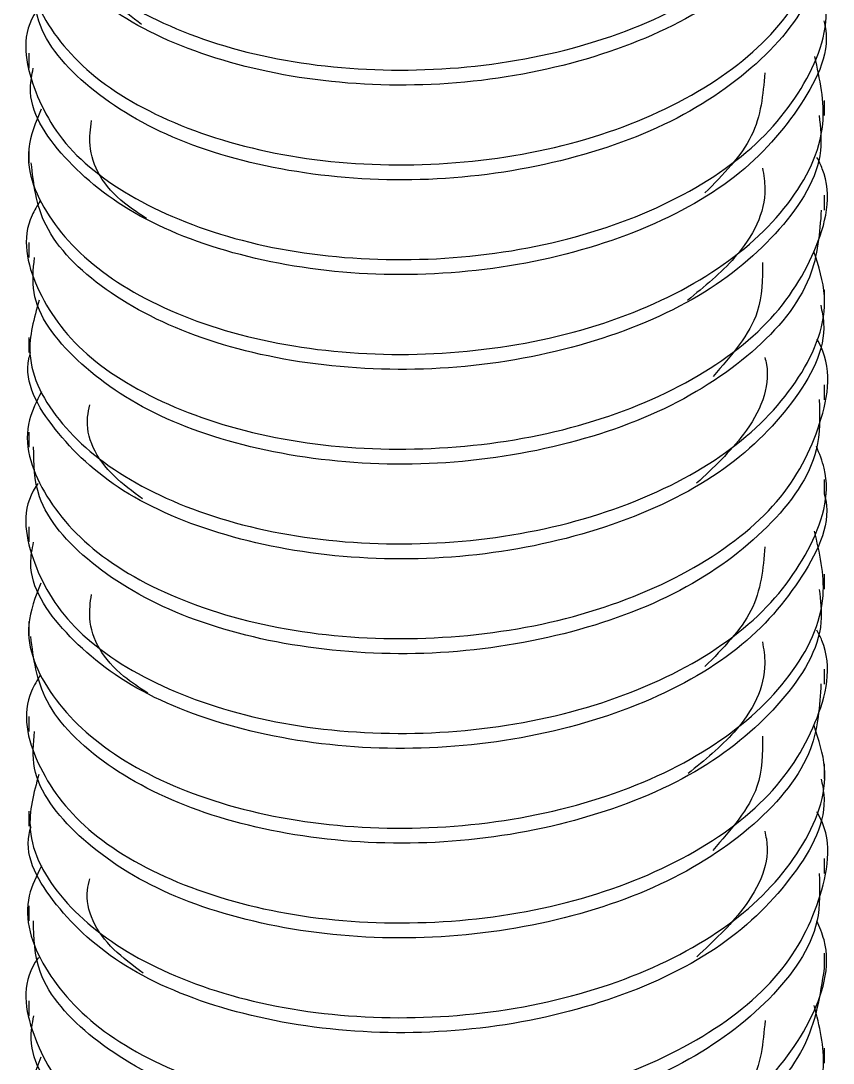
# Model space of a CAD drawing. Extents: x -976302 to -776254, y 5665 to 231437.
# Drawn here: x -788532.5 to -788470.8, y 87643.4 to 87722.5 of the extents above; entities that cross this region are included whole.
import ezdxf

# ---------------------------------------------------------------- set-up
doc = ezdxf.new("R2010")
doc.units = 0
doc.header["$LTSCALE"] = 1000
doc.header["$MEASUREMENT"] = 0
doc.layers.add('暖通', color=7, linetype='Continuous')

msp = doc.modelspace()

# ---------------------------------------------------------------- linework, layer by layer
at = {"layer": '暖通', "color": 7}
for p, q in [((-788531.881, 87720.055), (-788531.881, 87718.918)), ((-788531.881, 87720.055), (-788531.881, 87718.918)), ((-788471.497, 87715.324), (-788471.497, 87716.46)), ((-788471.497, 87715.324), (-788471.497, 87716.46)), ((-788531.881, 87712.871), (-788531.881, 87711.724)), ((-788531.881, 87712.871), (-788531.881, 87711.724)), ((-788471.497, 87708.131), (-788471.497, 87709.27)), ((-788471.497, 87708.131), (-788471.497, 87709.27)), ((-788531.881, 87705.674), (-788531.881, 87704.539)), ((-788531.881, 87705.674), (-788531.881, 87704.539)), ((-788471.497, 87700.94), (-788471.497, 87702.084)), ((-788471.497, 87700.94), (-788471.497, 87702.084)), ((-788531.881, 87698.486), (-788531.881, 87697.343)), ((-788531.881, 87698.486), (-788531.881, 87697.343)), ((-788471.497, 87693.753), (-788471.497, 87694.888)), ((-788471.497, 87693.753), (-788471.497, 87694.888)), ((-788531.881, 87691.296), (-788531.881, 87690.156)), ((-788531.881, 87691.296), (-788531.881, 87690.156)), ((-788471.497, 87686.556), (-788471.497, 87687.702)), ((-788471.497, 87686.556), (-788471.497, 87687.702)), ((-788531.881, 87684.102), (-788531.881, 87682.966)), ((-788531.881, 87684.102), (-788531.881, 87682.966)), ((-788471.497, 87679.372), (-788471.497, 87680.509)), ((-788471.497, 87679.372), (-788471.497, 87680.509)), ((-788531.881, 87676.918), (-788531.881, 87675.771)), ((-788531.881, 87676.918), (-788531.881, 87675.771)), ((-788471.497, 87672.179), (-788471.497, 87673.318)), ((-788471.497, 87672.179), (-788471.497, 87673.318)), ((-788531.881, 87669.722), (-788531.881, 87668.587)), ((-788531.881, 87669.722), (-788531.881, 87668.587)), ((-788471.497, 87664.987), (-788471.497, 87666.132)), ((-788471.497, 87664.987), (-788471.497, 87666.132)), ((-788531.881, 87662.533), (-788531.881, 87661.391)), ((-788531.881, 87662.533), (-788531.881, 87661.391)), ((-788471.497, 87657.801), (-788471.497, 87658.935)), ((-788471.497, 87657.801), (-788471.497, 87658.935)), ((-788531.881, 87655.344), (-788531.881, 87654.203)), ((-788531.881, 87655.344), (-788531.881, 87654.203)), ((-788471.497, 87650.604), (-788471.497, 87651.75)), ((-788471.497, 87650.604), (-788471.497, 87651.75)), ((-788531.881, 87648.15), (-788531.881, 87647.014)), ((-788531.881, 87648.15), (-788531.881, 87647.014)), ((-788471.497, 87643.419), (-788471.497, 87644.557)), ((-788471.497, 87643.419), (-788471.497, 87644.557))]:
    msp.add_line(p, q, dxfattribs=at)
for points, knots in [([(-788531.07, 87737.268), (-788531.466, 87735.96), (-788532.41, 87732.845), (-788529.89, 87727.863), (-788524.365, 87723.291), (-788516.16, 87719.982), (-788506.353, 87718.505), (-788496.008, 87718.987), (-788486.318, 87721.433), (-788478.324, 87725.664), (-788473.118, 87731.117), (-788470.931, 87736.555), (-788471.938, 87739.808), (-788472.31, 87741.009)], [0, 0, 0, 0, 0.070217, 0.167236, 0.264238, 0.361269, 0.458267, 0.55528, 0.652287, 0.749291, 0.846309, 0.943308, 1, 1, 1, 1]), ([(-788531.07, 87737.268), (-788531.466, 87735.96), (-788532.41, 87732.845), (-788529.89, 87727.863), (-788524.365, 87723.291), (-788516.16, 87719.982), (-788506.353, 87718.505), (-788496.008, 87718.987), (-788486.318, 87721.433), (-788478.324, 87725.664), (-788473.118, 87731.117), (-788470.931, 87736.555), (-788471.938, 87739.808), (-788472.31, 87741.009)], [0, 0, 0, 0, 0.070217, 0.167236, 0.264238, 0.361269, 0.458267, 0.55528, 0.652287, 0.749291, 0.846309, 0.943308, 1, 1, 1, 1]), ([(-788471.81, 87736.877), (-788471.716, 87736.376), (-788471.228, 87733.795), (-788473.759, 87729.197), (-788479.277, 87723.805), (-788487.605, 87719.868), (-788497.446, 87717.655), (-788507.793, 87717.46), (-788517.419, 87719.23), (-788525.369, 87722.692), (-788530.271, 87727.494), (-788532.377, 87731.263), (-788531.816, 87733.178), (-788531.784, 87733.286)], [0, 0, 0, 0, 0.025926, 0.133446, 0.240949, 0.348484, 0.455983, 0.563501, 0.671008, 0.778515, 0.886033, 0.993533, 1, 1, 1, 1]), ([(-788471.81, 87736.877), (-788471.716, 87736.376), (-788471.228, 87733.795), (-788473.759, 87729.197), (-788479.277, 87723.805), (-788487.605, 87719.868), (-788497.446, 87717.655), (-788507.793, 87717.46), (-788517.419, 87719.23), (-788525.369, 87722.692), (-788530.271, 87727.494), (-788532.377, 87731.263), (-788531.816, 87733.178), (-788531.784, 87733.286)], [0, 0, 0, 0, 0.025926, 0.133446, 0.240949, 0.348484, 0.455983, 0.563501, 0.671008, 0.778515, 0.886033, 0.993533, 1, 1, 1, 1]), ([(-788530.929, 87730.31), (-788531.276, 87729.65), (-788532.544, 87727.236), (-788531.191, 87722.749), (-788526.947, 87717.776), (-788519.637, 87713.911), (-788510.354, 87711.655), (-788500.083, 87711.381), (-788489.985, 87713.038), (-788481.239, 87716.629), (-788474.7, 87721.66), (-788471.585, 87727.646), (-788470.833, 87732.1), (-788472.025, 87734.149), (-788472.073, 87734.231)], [0, 0, 0, 0, 0.036132, 0.132131, 0.228108, 0.324097, 0.420078, 0.516053, 0.612048, 0.708025, 0.804029, 0.900002, 0.995988, 1, 1, 1, 1]), ([(-788530.929, 87730.31), (-788531.276, 87729.65), (-788532.544, 87727.236), (-788531.191, 87722.749), (-788526.947, 87717.776), (-788519.637, 87713.911), (-788510.354, 87711.655), (-788500.083, 87711.381), (-788489.985, 87713.038), (-788481.239, 87716.629), (-788474.7, 87721.66), (-788471.585, 87727.646), (-788470.833, 87732.1), (-788472.025, 87734.149), (-788472.073, 87734.231)], [0, 0, 0, 0, 0.036132, 0.132131, 0.228108, 0.324097, 0.420078, 0.516053, 0.612048, 0.708025, 0.804029, 0.900002, 0.995988, 1, 1, 1, 1]), ([(-788471.894, 87729.715), (-788471.872, 87728.381), (-788471.817, 87724.952), (-788475.589, 87719.753), (-788482.308, 87714.859), (-788491.358, 87711.589), (-788501.537, 87710.129), (-788511.738, 87710.758), (-788520.832, 87713.207), (-788527.635, 87717.284), (-788531.511, 87721.839), (-788531.503, 87724.898), (-788531.499, 87726.121)], [0, 0, 0, 0, 0.068523, 0.175998, 0.283476, 0.390961, 0.498429, 0.605929, 0.713401, 0.820897, 0.928368, 1, 1, 1, 1]), ([(-788471.894, 87729.715), (-788471.872, 87728.381), (-788471.817, 87724.952), (-788475.589, 87719.753), (-788482.308, 87714.859), (-788491.358, 87711.589), (-788501.537, 87710.129), (-788511.738, 87710.758), (-788520.832, 87713.207), (-788527.635, 87717.284), (-788531.511, 87721.839), (-788531.503, 87724.898), (-788531.499, 87726.121)], [0, 0, 0, 0, 0.068523, 0.175998, 0.283476, 0.390961, 0.498429, 0.605929, 0.713401, 0.820897, 0.928368, 1, 1, 1, 1]), ([(-788523.318, 87722.236), (-788524.031, 87722.76), (-788526.41, 87724.51), (-788527.729, 87727.146), (-788527.307, 87728.99), (-788527.234, 87729.311)], [0, 0, 0, 0, 0.261227, 0.871578, 1, 1, 1, 1]), ([(-788523.318, 87722.236), (-788524.031, 87722.76), (-788526.41, 87724.51), (-788527.729, 87727.146), (-788527.307, 87728.99), (-788527.234, 87729.311)], [0, 0, 0, 0, 0.261227, 0.871578, 1, 1, 1, 1]), ([(-788531.213, 87723.369), (-788531.237, 87723.334), (-788532.487, 87721.609), (-788531.92, 87717.717), (-788529.095, 87712.444), (-788522.792, 87708.089), (-788514.204, 87705.123), (-788504.179, 87704.068), (-788493.873, 87704.953), (-788484.467, 87707.815), (-788476.942, 87712.344), (-788472.453, 87718.005), (-788470.848, 87722.944), (-788471.907, 87725.596), (-788472.156, 87726.222)], [0, 0, 0, 0, 0.0019499, 0.0987651, 0.1955843, 0.2923947, 0.3892278, 0.4860351, 0.5828668, 0.679677, 0.7764978, 0.8733138, 0.9701211, 1, 1, 1, 1]), ([(-788531.213, 87723.369), (-788531.237, 87723.334), (-788532.487, 87721.609), (-788531.92, 87717.717), (-788529.095, 87712.444), (-788522.792, 87708.089), (-788514.204, 87705.123), (-788504.179, 87704.068), (-788493.873, 87704.953), (-788484.467, 87707.815), (-788476.942, 87712.344), (-788472.453, 87718.005), (-788470.848, 87722.944), (-788471.907, 87725.596), (-788472.156, 87726.222)], [0, 0, 0, 0, 0.0019499, 0.0987651, 0.1955843, 0.2923947, 0.3892278, 0.4860351, 0.5828668, 0.679677, 0.7764978, 0.8733138, 0.9701211, 1, 1, 1, 1]), ([(-788471.548, 87722.503), (-788471.531, 87722.439), (-788470.965, 87720.313), (-788473.016, 87716.059), (-788477.813, 87710.463), (-788485.702, 87706.175), (-788495.291, 87703.586), (-788505.633, 87702.943), (-788515.506, 87704.333), (-788523.888, 87707.445), (-788529.503, 87712.035), (-788532.11, 87716.094), (-788531.642, 87718.41), (-788531.542, 87718.903)], [0, 0, 0, 0, 0.0033515, 0.110878, 0.2183788, 0.3259064, 0.4334039, 0.5409088, 0.6484208, 0.7559215, 0.8634494, 0.9709469, 1, 1, 1, 1]), ([(-788471.548, 87722.503), (-788471.531, 87722.439), (-788470.965, 87720.313), (-788473.016, 87716.059), (-788477.813, 87710.463), (-788485.702, 87706.175), (-788495.291, 87703.586), (-788505.633, 87702.943), (-788515.506, 87704.333), (-788523.888, 87707.445), (-788529.503, 87712.035), (-788532.11, 87716.094), (-788531.642, 87718.41), (-788531.542, 87718.903)], [0, 0, 0, 0, 0.0033515, 0.110878, 0.2183788, 0.3259064, 0.4334039, 0.5409088, 0.6484208, 0.7559215, 0.8634494, 0.9709469, 1, 1, 1, 1]), ([(-788530.951, 87715.809), (-788531.361, 87714.805), (-788532.499, 87712.016), (-788530.565, 87707.246), (-788525.622, 87702.478), (-788517.818, 87698.899), (-788508.235, 87697.053), (-788497.9, 87697.184), (-788488.002, 87699.262), (-788479.625, 87703.21), (-788473.834, 87708.463), (-788471.011, 87714.303), (-788471.858, 87718.087), (-788472.241, 87719.795)], [0, 0, 0, 0, 0.054226, 0.150517, 0.246784, 0.343075, 0.43934, 0.53561, 0.631888, 0.728155, 0.824448, 0.920712, 1, 1, 1, 1]), ([(-788530.951, 87715.809), (-788531.361, 87714.805), (-788532.499, 87712.016), (-788530.565, 87707.246), (-788525.622, 87702.478), (-788517.818, 87698.899), (-788508.235, 87697.053), (-788497.9, 87697.184), (-788488.002, 87699.262), (-788479.625, 87703.21), (-788473.834, 87708.463), (-788471.011, 87714.303), (-788471.858, 87718.087), (-788472.241, 87719.795)], [0, 0, 0, 0, 0.054226, 0.150517, 0.246784, 0.343075, 0.43934, 0.53561, 0.631888, 0.728155, 0.824448, 0.920712, 1, 1, 1, 1]), ([(-788476.04, 87718.552), (-788476.173, 87716.919), (-788476.44, 87713.651), (-788479.194, 87710.847), (-788480.572, 87709.444)], [0, 0, 0, 0, 0.499718, 1, 1, 1, 1]), ([(-788476.04, 87718.552), (-788476.173, 87716.919), (-788476.44, 87713.651), (-788479.194, 87710.847), (-788480.572, 87709.444)], [0, 0, 0, 0, 0.499718, 1, 1, 1, 1]), ([(-788471.917, 87715.318), (-788471.817, 87714.428), (-788471.485, 87711.449), (-788474.546, 87706.56), (-788480.647, 87701.382), (-788489.328, 87697.756), (-788499.351, 87695.886), (-788509.648, 87696.08), (-788519.064, 87698.172), (-788526.431, 87701.928), (-788531.127, 87706.695), (-788531.515, 87710.132), (-788531.696, 87711.738)], [0, 0, 0, 0, 0.045786, 0.153278, 0.26076, 0.368267, 0.475746, 0.583252, 0.690734, 0.798229, 0.905717, 1, 1, 1, 1]), ([(-788471.917, 87715.318), (-788471.817, 87714.428), (-788471.485, 87711.449), (-788474.546, 87706.56), (-788480.647, 87701.382), (-788489.328, 87697.756), (-788499.351, 87695.886), (-788509.648, 87696.08), (-788519.064, 87698.172), (-788526.431, 87701.928), (-788531.127, 87706.695), (-788531.515, 87710.132), (-788531.696, 87711.738)], [0, 0, 0, 0, 0.045786, 0.153278, 0.26076, 0.368267, 0.475746, 0.583252, 0.690734, 0.798229, 0.905717, 1, 1, 1, 1]), ([(-788522.949, 87707.512), (-788523.528, 87707.886), (-788525.917, 87709.427), (-788527.48, 87712.155), (-788527.203, 87714.312), (-788527.123, 87714.935)], [0, 0, 0, 0, 0.1854843, 0.76457, 1, 1, 1, 1]), ([(-788522.949, 87707.512), (-788523.528, 87707.886), (-788525.917, 87709.427), (-788527.48, 87712.155), (-788527.203, 87714.312), (-788527.123, 87714.935)], [0, 0, 0, 0, 0.1854843, 0.76457, 1, 1, 1, 1]), ([(-788531.009, 87708.847), (-788531.236, 87708.483), (-788532.538, 87706.394), (-788531.606, 87702.179), (-788528.005, 87697.049), (-788521.153, 87692.95), (-788512.174, 87690.351), (-788501.995, 87689.717), (-788491.777, 87691.009), (-788482.703, 87694.271), (-788475.688, 87699.075), (-788471.926, 87704.923), (-788470.8, 87709.569), (-788471.932, 87711.857), (-788472.076, 87712.148)], [0, 0, 0, 0, 0.02037, 0.116932, 0.213482, 0.310034, 0.406593, 0.503137, 0.599709, 0.696256, 0.792824, 0.889369, 0.985918, 1, 1, 1, 1]), ([(-788531.009, 87708.847), (-788531.236, 87708.483), (-788532.538, 87706.394), (-788531.606, 87702.179), (-788528.005, 87697.049), (-788521.153, 87692.95), (-788512.174, 87690.351), (-788501.995, 87689.717), (-788491.777, 87691.009), (-788482.703, 87694.271), (-788475.688, 87699.075), (-788471.926, 87704.923), (-788470.8, 87709.569), (-788471.932, 87711.857), (-788472.076, 87712.148)], [0, 0, 0, 0, 0.02037, 0.116932, 0.213482, 0.310034, 0.406593, 0.503137, 0.599709, 0.696256, 0.792824, 0.889369, 0.985918, 1, 1, 1, 1]), ([(-788476.204, 87711.335), (-788476.118, 87710.81), (-788475.741, 87708.497), (-788477.575, 87704.821), (-788480.619, 87702.336), (-788481.896, 87701.294)], [0, 0, 0, 0, 0.145401, 0.641372, 1, 1, 1, 1]), ([(-788476.204, 87711.335), (-788476.118, 87710.81), (-788475.741, 87708.497), (-788477.575, 87704.821), (-788480.619, 87702.336), (-788481.896, 87701.294)], [0, 0, 0, 0, 0.145401, 0.641372, 1, 1, 1, 1]), ([(-788471.748, 87708.146), (-788471.871, 87706.428), (-788472.145, 87702.618), (-788476.617, 87697.178), (-788483.84, 87692.559), (-788493.178, 87689.603), (-788503.451, 87688.518), (-788513.523, 87689.51), (-788522.302, 87692.27), (-788528.573, 87696.603), (-788531.809, 87700.939), (-788531.539, 87703.654), (-788531.452, 87704.537)], [0, 0, 0, 0, 0.088354, 0.195831, 0.303325, 0.410807, 0.518282, 0.625781, 0.733259, 0.840769, 0.948242, 1, 1, 1, 1]), ([(-788471.748, 87708.146), (-788471.871, 87706.428), (-788472.145, 87702.618), (-788476.617, 87697.178), (-788483.84, 87692.559), (-788493.178, 87689.603), (-788503.451, 87688.518), (-788513.523, 87689.51), (-788522.302, 87692.27), (-788528.573, 87696.603), (-788531.809, 87700.939), (-788531.539, 87703.654), (-788531.452, 87704.537)], [0, 0, 0, 0, 0.088354, 0.195831, 0.303325, 0.410807, 0.518282, 0.625781, 0.733259, 0.840769, 0.948242, 1, 1, 1, 1]), ([(-788531.095, 87701.299), (-788531.484, 87699.947), (-788532.393, 87696.786), (-788529.784, 87691.776), (-788524.178, 87687.233), (-788515.917, 87683.965), (-788506.082, 87682.541), (-788495.739, 87683.073), (-788486.081, 87685.573), (-788478.144, 87689.842), (-788473.026, 87695.322), (-788470.92, 87700.7), (-788471.942, 87703.877), (-788472.304, 87705.005)], [0, 0, 0, 0, 0.072508, 0.169636, 0.266748, 0.36389, 0.460998, 0.558124, 0.65524, 0.752356, 0.849483, 0.946592, 1, 1, 1, 1]), ([(-788531.095, 87701.299), (-788531.484, 87699.947), (-788532.393, 87696.786), (-788529.784, 87691.776), (-788524.178, 87687.233), (-788515.917, 87683.965), (-788506.082, 87682.541), (-788495.739, 87683.073), (-788486.081, 87685.573), (-788478.144, 87689.842), (-788473.026, 87695.322), (-788470.92, 87700.7), (-788471.942, 87703.877), (-788472.304, 87705.005)], [0, 0, 0, 0, 0.072508, 0.169636, 0.266748, 0.36389, 0.460998, 0.558124, 0.65524, 0.752356, 0.849483, 0.946592, 1, 1, 1, 1]), ([(-788476.209, 87704.169), (-788476.206, 87702.898), (-788476.198, 87699.835), (-788478.571, 87697.111), (-788479.958, 87695.517)], [0, 0, 0, 0, 0.415076, 1, 1, 1, 1]), ([(-788476.209, 87704.169), (-788476.206, 87702.898), (-788476.198, 87699.835), (-788478.571, 87697.111), (-788479.958, 87695.517)], [0, 0, 0, 0, 0.415076, 1, 1, 1, 1]), ([(-788471.786, 87700.924), (-788471.697, 87700.478), (-788471.194, 87697.955), (-788473.657, 87693.4), (-788479.088, 87687.979), (-788487.362, 87683.998), (-788497.174, 87681.737), (-788507.524, 87681.486), (-788517.184, 87683.209), (-788525.189, 87686.628), (-788530.184, 87691.406), (-788532.345, 87695.211), (-788531.79, 87697.176), (-788531.746, 87697.332)], [0, 0, 0, 0, 0.023085, 0.130609, 0.238113, 0.34565, 0.453151, 0.560669, 0.668179, 0.775687, 0.883209, 0.99071, 1, 1, 1, 1]), ([(-788471.786, 87700.924), (-788471.697, 87700.478), (-788471.194, 87697.955), (-788473.657, 87693.4), (-788479.088, 87687.979), (-788487.362, 87683.998), (-788497.174, 87681.737), (-788507.524, 87681.486), (-788517.184, 87683.209), (-788525.189, 87686.628), (-788530.184, 87691.406), (-788532.345, 87695.211), (-788531.79, 87697.176), (-788531.746, 87697.332)], [0, 0, 0, 0, 0.023085, 0.130609, 0.238113, 0.34565, 0.453151, 0.560669, 0.668179, 0.775687, 0.883209, 0.99071, 1, 1, 1, 1]), ([(-788530.925, 87694.343), (-788531.284, 87693.64), (-788532.541, 87691.179), (-788531.122, 87686.654), (-788526.788, 87681.706), (-788519.414, 87677.876), (-788510.091, 87675.67), (-788499.809, 87675.447), (-788489.732, 87677.157), (-788481.035, 87680.794), (-788474.567, 87685.856), (-788471.547, 87691.86), (-788470.843, 87696.286), (-788472.04, 87698.3), (-788472.071, 87698.352)], [0, 0, 0, 0, 0.038363, 0.134285, 0.230182, 0.326094, 0.421995, 0.517892, 0.613807, 0.709705, 0.805632, 0.901525, 0.997434, 1, 1, 1, 1]), ([(-788530.925, 87694.343), (-788531.284, 87693.64), (-788532.541, 87691.179), (-788531.122, 87686.654), (-788526.788, 87681.706), (-788519.414, 87677.876), (-788510.091, 87675.67), (-788499.809, 87675.447), (-788489.732, 87677.157), (-788481.035, 87680.794), (-788474.567, 87685.856), (-788471.547, 87691.86), (-788470.843, 87696.286), (-788472.04, 87698.3), (-788472.071, 87698.352)], [0, 0, 0, 0, 0.038363, 0.134285, 0.230182, 0.326094, 0.421995, 0.517892, 0.613807, 0.709705, 0.805632, 0.901525, 0.997434, 1, 1, 1, 1]), ([(-788476.029, 87696.959), (-788475.987, 87696.785), (-788475.517, 87694.836), (-788477.048, 87691.315), (-788479.931, 87688.613), (-788481.21, 87687.414)], [0, 0, 0, 0, 0.051541, 0.57915, 1, 1, 1, 1]), ([(-788476.029, 87696.959), (-788475.987, 87696.785), (-788475.517, 87694.836), (-788477.048, 87691.315), (-788479.931, 87688.613), (-788481.21, 87687.414)], [0, 0, 0, 0, 0.051541, 0.57915, 1, 1, 1, 1]), ([(-788471.905, 87693.762), (-788471.869, 87692.482), (-788471.773, 87689.11), (-788475.45, 87683.948), (-788482.095, 87679.016), (-788491.101, 87675.701), (-788501.263, 87674.189), (-788511.478, 87674.764), (-788520.615, 87677.169), (-788527.492, 87681.207), (-788531.466, 87685.791), (-788531.501, 87688.898), (-788531.516, 87690.17)], [0, 0, 0, 0, 0.065673, 0.173149, 0.280626, 0.388113, 0.495582, 0.603082, 0.710554, 0.818049, 0.925521, 1, 1, 1, 1]), ([(-788471.905, 87693.762), (-788471.869, 87692.482), (-788471.773, 87689.11), (-788475.45, 87683.948), (-788482.095, 87679.016), (-788491.101, 87675.701), (-788501.263, 87674.189), (-788511.478, 87674.764), (-788520.615, 87677.169), (-788527.492, 87681.207), (-788531.466, 87685.791), (-788531.501, 87688.898), (-788531.516, 87690.17)], [0, 0, 0, 0, 0.065673, 0.173149, 0.280626, 0.388113, 0.495582, 0.603082, 0.710554, 0.818049, 0.925521, 1, 1, 1, 1]), ([(-788523.256, 87686.236), (-788524.006, 87686.79), (-788526.415, 87688.572), (-788527.742, 87691.228), (-788527.315, 87693.055), (-788527.244, 87693.359)], [0, 0, 0, 0, 0.273445, 0.8791434, 1, 1, 1, 1]), ([(-788523.256, 87686.236), (-788524.006, 87686.79), (-788526.415, 87688.572), (-788527.742, 87691.228), (-788527.315, 87693.055), (-788527.244, 87693.359)], [0, 0, 0, 0, 0.273445, 0.8791434, 1, 1, 1, 1]), ([(-788531.181, 87687.397), (-788531.234, 87687.322), (-788532.496, 87685.552), (-788531.891, 87681.62), (-788528.965, 87676.362), (-788522.592, 87672.038), (-788513.953, 87669.117), (-788503.906, 87668.115), (-788493.608, 87669.051), (-788484.241, 87671.964), (-788476.777, 87676.528), (-788472.382, 87682.214), (-788470.838, 87687.088), (-788471.893, 87689.666), (-788472.12, 87690.22)], [0, 0, 0, 0, 0.004277, 0.101194, 0.198112, 0.295023, 0.391955, 0.488863, 0.585796, 0.682706, 0.779628, 0.876543, 0.973451, 1, 1, 1, 1]), ([(-788531.181, 87687.397), (-788531.234, 87687.322), (-788532.496, 87685.552), (-788531.891, 87681.62), (-788528.965, 87676.362), (-788522.592, 87672.038), (-788513.953, 87669.117), (-788503.906, 87668.115), (-788493.608, 87669.051), (-788484.241, 87671.964), (-788476.777, 87676.528), (-788472.382, 87682.214), (-788470.838, 87687.088), (-788471.893, 87689.666), (-788472.12, 87690.22)], [0, 0, 0, 0, 0.004277, 0.101194, 0.198112, 0.295023, 0.391955, 0.488863, 0.585796, 0.682706, 0.779628, 0.876543, 0.973451, 1, 1, 1, 1]), ([(-788471.505, 87686.555), (-788471.502, 87686.545), (-788470.934, 87684.475), (-788472.935, 87680.264), (-788477.637, 87674.646), (-788485.469, 87670.315), (-788495.022, 87667.679), (-788505.361, 87666.98), (-788515.261, 87668.322), (-788523.695, 87671.389), (-788529.395, 87675.949), (-788532.075, 87680.044), (-788531.625, 87682.411), (-788531.522, 87682.952)], [0, 0, 0, 0, 0.000536, 0.108061, 0.215558, 0.323081, 0.430576, 0.538077, 0.645587, 0.753084, 0.86061, 0.968104, 1, 1, 1, 1]), ([(-788471.505, 87686.555), (-788471.502, 87686.545), (-788470.934, 87684.475), (-788472.935, 87680.264), (-788477.637, 87674.646), (-788485.469, 87670.315), (-788495.022, 87667.679), (-788505.361, 87666.98), (-788515.261, 87668.322), (-788523.695, 87671.389), (-788529.395, 87675.949), (-788532.075, 87680.044), (-788531.625, 87682.411), (-788531.522, 87682.952)], [0, 0, 0, 0, 0.000536, 0.108061, 0.215558, 0.323081, 0.430576, 0.538077, 0.645587, 0.753084, 0.86061, 0.968104, 1, 1, 1, 1]), ([(-788530.963, 87679.842), (-788531.375, 87678.794), (-788532.489, 87675.958), (-788530.475, 87671.155), (-788525.447, 87666.414), (-788517.584, 87662.873), (-788507.966, 87661.08), (-788497.628, 87661.261), (-788487.757, 87663.392), (-788479.433, 87667.382), (-788473.724, 87672.664), (-788470.998, 87678.449), (-788471.876, 87682.157), (-788472.263, 87683.792)], [0, 0, 0, 0, 0.05652, 0.152911, 0.24928, 0.345673, 0.442039, 0.538412, 0.634791, 0.73116, 0.827552, 0.923918, 1, 1, 1, 1]), ([(-788530.963, 87679.842), (-788531.375, 87678.794), (-788532.489, 87675.958), (-788530.475, 87671.155), (-788525.447, 87666.414), (-788517.584, 87662.873), (-788507.966, 87661.08), (-788497.628, 87661.261), (-788487.757, 87663.392), (-788479.433, 87667.382), (-788473.724, 87672.664), (-788470.998, 87678.449), (-788471.876, 87682.157), (-788472.263, 87683.792)], [0, 0, 0, 0, 0.05652, 0.152911, 0.24928, 0.345673, 0.442039, 0.538412, 0.634791, 0.73116, 0.827552, 0.923918, 1, 1, 1, 1]), ([(-788476.027, 87682.599), (-788476.169, 87680.946), (-788476.45, 87677.681), (-788479.211, 87674.885), (-788480.575, 87673.505)], [0, 0, 0, 0, 0.506325, 1, 1, 1, 1]), ([(-788476.027, 87682.599), (-788476.169, 87680.946), (-788476.45, 87677.681), (-788479.211, 87674.885), (-788480.575, 87673.505)], [0, 0, 0, 0, 0.506325, 1, 1, 1, 1]), ([(-788471.909, 87679.364), (-788471.806, 87678.529), (-788471.446, 87675.607), (-788474.426, 87670.759), (-788480.446, 87665.549), (-788489.078, 87661.877), (-788499.077, 87659.957), (-788509.383, 87660.097), (-788518.836, 87662.143), (-788526.271, 87665.857), (-788531.075, 87670.648), (-788531.52, 87674.13), (-788531.732, 87675.783)], [0, 0, 0, 0, 0.042935, 0.15043, 0.257915, 0.365426, 0.472907, 0.580415, 0.6879, 0.795396, 0.902887, 1, 1, 1, 1]), ([(-788471.909, 87679.364), (-788471.806, 87678.529), (-788471.446, 87675.607), (-788474.426, 87670.759), (-788480.446, 87665.549), (-788489.078, 87661.877), (-788499.077, 87659.957), (-788509.383, 87660.097), (-788518.836, 87662.143), (-788526.271, 87665.857), (-788531.075, 87670.648), (-788531.52, 87674.13), (-788531.732, 87675.783)], [0, 0, 0, 0, 0.042935, 0.15043, 0.257915, 0.365426, 0.472907, 0.580415, 0.6879, 0.795396, 0.902887, 1, 1, 1, 1]), ([(-788522.847, 87671.493), (-788523.479, 87671.902), (-788525.916, 87673.48), (-788527.496, 87676.236), (-788527.208, 87678.376), (-788527.127, 87678.982)], [0, 0, 0, 0, 0.200468, 0.773352, 1, 1, 1, 1]), ([(-788522.847, 87671.493), (-788523.479, 87671.902), (-788525.916, 87673.48), (-788527.496, 87676.236), (-788527.208, 87678.376), (-788527.127, 87678.982)], [0, 0, 0, 0, 0.200468, 0.773352, 1, 1, 1, 1]), ([(-788530.992, 87672.879), (-788531.24, 87672.473), (-788532.541, 87670.337), (-788531.555, 87666.082), (-788527.859, 87660.973), (-788520.94, 87656.907), (-788511.915, 87654.356), (-788501.721, 87653.774), (-788491.518, 87655.118), (-788482.489, 87658.429), (-788475.54, 87663.266), (-788471.87, 87669.135), (-788470.8, 87673.755), (-788471.944, 87676.008), (-788472.077, 87676.269)], [0, 0, 0, 0, 0.022651, 0.119131, 0.215596, 0.312064, 0.408538, 0.504998, 0.601485, 0.697948, 0.794434, 0.890895, 0.98736, 1, 1, 1, 1]), ([(-788530.992, 87672.879), (-788531.24, 87672.473), (-788532.541, 87670.337), (-788531.555, 87666.082), (-788527.859, 87660.973), (-788520.94, 87656.907), (-788511.915, 87654.356), (-788501.721, 87653.774), (-788491.518, 87655.118), (-788482.489, 87658.429), (-788475.54, 87663.266), (-788471.87, 87669.135), (-788470.8, 87673.755), (-788471.944, 87676.008), (-788472.077, 87676.269)], [0, 0, 0, 0, 0.022651, 0.119131, 0.215596, 0.312064, 0.408538, 0.504998, 0.601485, 0.697948, 0.794434, 0.890895, 0.98736, 1, 1, 1, 1]), ([(-788476.21, 87675.383), (-788476.124, 87674.839), (-788475.754, 87672.505), (-788477.589, 87668.848), (-788480.609, 87666.396), (-788481.857, 87665.384)], [0, 0, 0, 0, 0.1514841, 0.6496728, 1, 1, 1, 1]), ([(-788476.21, 87675.383), (-788476.124, 87674.839), (-788475.754, 87672.505), (-788477.589, 87668.848), (-788480.609, 87666.396), (-788481.857, 87665.384)], [0, 0, 0, 0, 0.1514841, 0.6496728, 1, 1, 1, 1]), ([(-788471.776, 87672.195), (-788471.874, 87670.531), (-788472.096, 87666.775), (-788476.463, 87661.368), (-788483.616, 87656.708), (-788492.915, 87653.706), (-788503.177, 87652.567), (-788513.27, 87653.508), (-788522.096, 87656.223), (-788528.445, 87660.521), (-788531.768, 87664.89), (-788531.531, 87667.655), (-788531.451, 87668.587)], [0, 0, 0, 0, 0.085517, 0.192993, 0.300483, 0.407964, 0.515438, 0.622936, 0.730413, 0.83792, 0.945392, 1, 1, 1, 1]), ([(-788471.776, 87672.195), (-788471.874, 87670.531), (-788472.096, 87666.775), (-788476.463, 87661.368), (-788483.616, 87656.708), (-788492.915, 87653.706), (-788503.177, 87652.567), (-788513.27, 87653.508), (-788522.096, 87656.223), (-788528.445, 87660.521), (-788531.768, 87664.89), (-788531.531, 87667.655), (-788531.451, 87668.587)], [0, 0, 0, 0, 0.085517, 0.192993, 0.300483, 0.407964, 0.515438, 0.622936, 0.730413, 0.83792, 0.945392, 1, 1, 1, 1]), ([(-788531.121, 87665.329), (-788531.501, 87663.934), (-788532.375, 87660.726), (-788529.675, 87655.69), (-788523.989, 87651.177), (-788515.674, 87647.95), (-788505.81, 87646.578), (-788495.47, 87647.161), (-788485.846, 87649.713), (-788477.967, 87654.021), (-788472.936, 87659.528), (-788470.91, 87664.845), (-788471.943, 87667.946), (-788472.294, 87669.001)], [0, 0, 0, 0, 0.074797, 0.172036, 0.26926, 0.366513, 0.463734, 0.560972, 0.6582, 0.755428, 0.852666, 0.949887, 1, 1, 1, 1]), ([(-788531.121, 87665.329), (-788531.501, 87663.934), (-788532.375, 87660.726), (-788529.675, 87655.69), (-788523.989, 87651.177), (-788515.674, 87647.95), (-788505.81, 87646.578), (-788495.47, 87647.161), (-788485.846, 87649.713), (-788477.967, 87654.021), (-788472.936, 87659.528), (-788470.91, 87664.845), (-788471.943, 87667.946), (-788472.294, 87669.001)], [0, 0, 0, 0, 0.074797, 0.172036, 0.26926, 0.366513, 0.463734, 0.560972, 0.6582, 0.755428, 0.852666, 0.949887, 1, 1, 1, 1]), ([(-788476.203, 87668.217), (-788476.205, 87666.926), (-788476.211, 87663.858), (-788478.598, 87661.134), (-788479.98, 87659.557)], [0, 0, 0, 0, 0.420964, 1, 1, 1, 1]), ([(-788476.203, 87668.217), (-788476.205, 87666.926), (-788476.211, 87663.858), (-788478.598, 87661.134), (-788479.98, 87659.557)], [0, 0, 0, 0, 0.420964, 1, 1, 1, 1]), ([(-788471.758, 87664.972), (-788471.677, 87664.581), (-788471.159, 87662.115), (-788473.557, 87657.603), (-788478.9, 87652.155), (-788487.121, 87648.129), (-788496.903, 87645.82), (-788507.254, 87645.513), (-788516.947, 87647.189), (-788525.008, 87650.564), (-788530.094, 87655.317), (-788532.313, 87659.159), (-788531.765, 87661.174), (-788531.709, 87661.379)], [0, 0, 0, 0, 0.020247, 0.127772, 0.235279, 0.342817, 0.450318, 0.557837, 0.665348, 0.772857, 0.880382, 0.987885, 1, 1, 1, 1]), ([(-788471.758, 87664.972), (-788471.677, 87664.581), (-788471.159, 87662.115), (-788473.557, 87657.603), (-788478.9, 87652.155), (-788487.121, 87648.129), (-788496.903, 87645.82), (-788507.254, 87645.513), (-788516.947, 87647.189), (-788525.008, 87650.564), (-788530.094, 87655.317), (-788532.313, 87659.159), (-788531.765, 87661.174), (-788531.709, 87661.379)], [0, 0, 0, 0, 0.020247, 0.127772, 0.235279, 0.342817, 0.450318, 0.557837, 0.665348, 0.772857, 0.880382, 0.987885, 1, 1, 1, 1]), ([(-788530.923, 87658.376), (-788531.293, 87657.63), (-788532.538, 87655.122), (-788531.049, 87650.56), (-788526.626, 87645.636), (-788519.189, 87641.841), (-788509.826, 87639.687), (-788499.535, 87639.515), (-788489.479, 87641.277), (-788480.833, 87644.959), (-788474.436, 87650.053), (-788471.51, 87656.074), (-788470.855, 87660.471), (-788472.056, 87662.451), (-788472.069, 87662.474)], [0, 0, 0, 0, 0.040587, 0.136431, 0.232251, 0.328087, 0.423909, 0.519727, 0.615564, 0.711384, 0.807233, 0.903049, 0.99888, 1, 1, 1, 1]), ([(-788530.923, 87658.376), (-788531.293, 87657.63), (-788532.538, 87655.122), (-788531.049, 87650.56), (-788526.626, 87645.636), (-788519.189, 87641.841), (-788509.826, 87639.687), (-788499.535, 87639.515), (-788489.479, 87641.277), (-788480.833, 87644.959), (-788474.436, 87650.053), (-788471.51, 87656.074), (-788470.855, 87660.471), (-788472.056, 87662.451), (-788472.069, 87662.474)], [0, 0, 0, 0, 0.040587, 0.136431, 0.232251, 0.328087, 0.423909, 0.519727, 0.615564, 0.711384, 0.807233, 0.903049, 0.99888, 1, 1, 1, 1]), ([(-788476.041, 87661.006), (-788475.996, 87660.813), (-788475.529, 87658.844), (-788477.062, 87655.335), (-788479.934, 87652.662), (-788481.194, 87651.49)], [0, 0, 0, 0, 0.0574216, 0.5865546, 1, 1, 1, 1]), ([(-788476.041, 87661.006), (-788475.996, 87660.813), (-788475.529, 87658.844), (-788477.062, 87655.335), (-788479.934, 87652.662), (-788481.194, 87651.49)], [0, 0, 0, 0, 0.0574216, 0.5865546, 1, 1, 1, 1]), ([(-788471.914, 87657.808), (-788471.864, 87656.584), (-788471.73, 87653.267), (-788475.313, 87648.143), (-788481.882, 87643.175), (-788490.844, 87639.815), (-788500.988, 87638.25), (-788511.218, 87638.771), (-788520.397, 87641.132), (-788527.346, 87645.13), (-788531.419, 87649.743), (-788531.5, 87652.898), (-788531.534, 87654.218)], [0, 0, 0, 0, 0.062822, 0.170299, 0.277776, 0.385265, 0.492734, 0.600235, 0.707708, 0.815202, 0.922675, 1, 1, 1, 1]), ([(-788471.914, 87657.808), (-788471.864, 87656.584), (-788471.73, 87653.267), (-788475.313, 87648.143), (-788481.882, 87643.175), (-788490.844, 87639.815), (-788500.988, 87638.25), (-788511.218, 87638.771), (-788520.397, 87641.132), (-788527.346, 87645.13), (-788531.419, 87649.743), (-788531.5, 87652.898), (-788531.534, 87654.218)], [0, 0, 0, 0, 0.062822, 0.170299, 0.277776, 0.385265, 0.492734, 0.600235, 0.707708, 0.815202, 0.922675, 1, 1, 1, 1]), ([(-788523.197, 87650.237), (-788523.982, 87650.82), (-788526.42, 87652.634), (-788527.755, 87655.31), (-788527.322, 87657.12), (-788527.253, 87657.407)], [0, 0, 0, 0, 0.285384, 0.886577, 1, 1, 1, 1]), ([(-788523.197, 87650.237), (-788523.982, 87650.82), (-788526.42, 87652.634), (-788527.755, 87655.31), (-788527.322, 87657.12), (-788527.253, 87657.407)], [0, 0, 0, 0, 0.285384, 0.886577, 1, 1, 1, 1]), ([(-788531.151, 87651.427), (-788531.232, 87651.311), (-788532.504, 87649.495), (-788531.858, 87645.522), (-788528.834, 87640.281), (-788522.391, 87635.989), (-788513.7, 87633.112), (-788503.632, 87632.163), (-788493.343, 87633.15), (-788484.017, 87636.114), (-788476.614, 87640.714), (-788472.314, 87646.424), (-788470.828, 87651.232), (-788471.877, 87653.736), (-788472.08, 87654.219)], [0, 0, 0, 0, 0.006608, 0.103627, 0.200645, 0.297657, 0.394688, 0.491696, 0.58873, 0.685741, 0.782765, 0.879779, 0.976788, 1, 1, 1, 1]), ([(-788531.151, 87651.427), (-788531.232, 87651.311), (-788532.504, 87649.495), (-788531.858, 87645.522), (-788528.834, 87640.281), (-788522.391, 87635.989), (-788513.7, 87633.112), (-788503.632, 87632.163), (-788493.343, 87633.15), (-788484.017, 87636.114), (-788476.614, 87640.714), (-788472.314, 87646.424), (-788470.828, 87651.232), (-788471.877, 87653.736), (-788472.08, 87654.219)], [0, 0, 0, 0, 0.006608, 0.103627, 0.200645, 0.297657, 0.394688, 0.491696, 0.58873, 0.685741, 0.782765, 0.879779, 0.976788, 1, 1, 1, 1]), ([(-788471.532, 87650.607), (-788471.838, 87648.567), (-788472.456, 87644.442), (-788477.58, 87638.826), (-788485.206, 87634.456), (-788494.763, 87631.773), (-788505.086, 87631.019), (-788515.016, 87632.311), (-788523.5, 87635.335), (-788529.285, 87639.864), (-788532.038, 87643.994), (-788531.61, 87646.411), (-788531.505, 87647.001)], [0, 0, 0, 0, 0.105245, 0.212739, 0.320257, 0.427749, 0.535245, 0.642752, 0.750246, 0.85777, 0.96526, 1, 1, 1, 1]), ([(-788471.532, 87650.607), (-788471.838, 87648.567), (-788472.456, 87644.442), (-788477.58, 87638.826), (-788485.206, 87634.456), (-788494.763, 87631.773), (-788505.086, 87631.019), (-788515.016, 87632.311), (-788523.5, 87635.335), (-788529.285, 87639.864), (-788532.038, 87643.994), (-788531.61, 87646.411), (-788531.505, 87647.001)], [0, 0, 0, 0, 0.105245, 0.212739, 0.320257, 0.427749, 0.535245, 0.642752, 0.750246, 0.85777, 0.96526, 1, 1, 1, 1]), ([(-788530.976, 87643.874), (-788531.389, 87642.782), (-788532.478, 87639.9), (-788530.383, 87635.065), (-788525.271, 87630.352), (-788517.349, 87626.848), (-788507.697, 87625.107), (-788497.356, 87625.339), (-788487.513, 87627.523), (-788479.243, 87631.555), (-788473.617, 87636.866), (-788470.987, 87642.595), (-788471.891, 87646.227), (-788472.28, 87647.789)], [0, 0, 0, 0, 0.058813, 0.155307, 0.251779, 0.348276, 0.444744, 0.54122, 0.637701, 0.734173, 0.830667, 0.927135, 1, 1, 1, 1]), ([(-788530.976, 87643.874), (-788531.389, 87642.782), (-788532.478, 87639.9), (-788530.383, 87635.065), (-788525.271, 87630.352), (-788517.349, 87626.848), (-788507.697, 87625.107), (-788497.356, 87625.339), (-788487.513, 87627.523), (-788479.243, 87631.555), (-788473.617, 87636.866), (-788470.987, 87642.595), (-788471.891, 87646.227), (-788472.28, 87647.789)], [0, 0, 0, 0, 0.058813, 0.155307, 0.251779, 0.348276, 0.444744, 0.54122, 0.637701, 0.734173, 0.830667, 0.927135, 1, 1, 1, 1]), ([(-788476.014, 87646.646), (-788476.165, 87644.973), (-788476.459, 87641.71), (-788479.23, 87638.921), (-788480.58, 87637.562)], [0, 0, 0, 0, 0.512782, 1, 1, 1, 1]), ([(-788476.014, 87646.646), (-788476.165, 87644.973), (-788476.459, 87641.71), (-788479.23, 87638.921), (-788480.58, 87637.562)], [0, 0, 0, 0, 0.512782, 1, 1, 1, 1])]:
    msp.add_open_spline(points, degree=3, knots=knots, dxfattribs=at)

doc.saveas('drawing.dxf')
